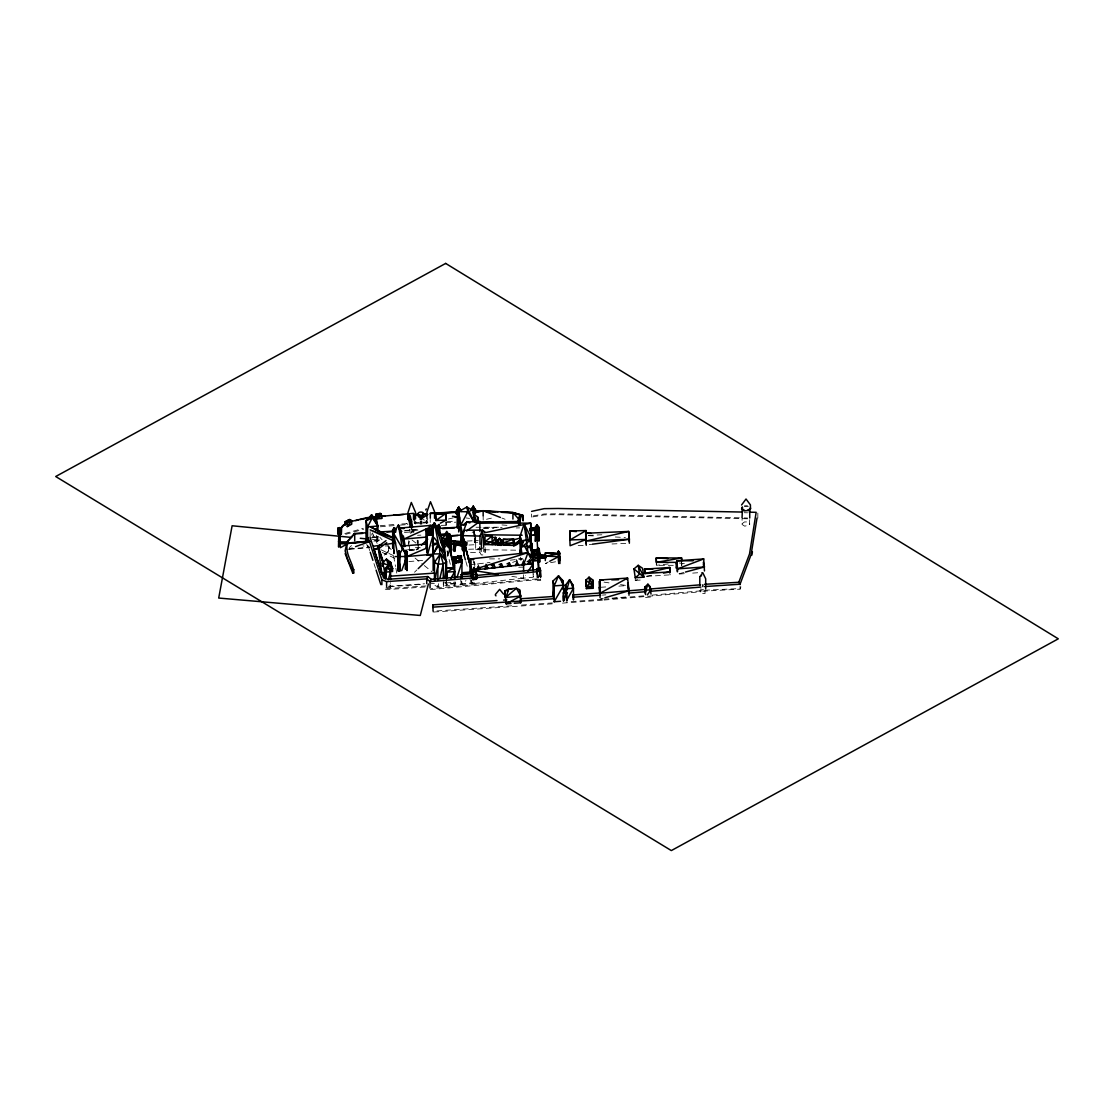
<?xml version="1.0" encoding="UTF-8"?>
<svg xmlns="http://www.w3.org/2000/svg" width="1114" height="1114" viewBox="0 0 1114 1114"><rect width="100%" height="100%" fill="white"/><g stroke="black" fill="none" stroke-linecap="round" stroke-linejoin="round"><path stroke-width="0.75" stroke-dasharray="5 3.75" d="M485.105 547.503L485.022 553.505L483.685 554.925L481.332 554.939L479.981 552.586L469.746 552.321M447.619 551.319L447.563 556.22L447.563 551.096M747.536 518.776L558.086 514.682L544.217 514.877L531.587 517.119L531.601 516.214L544.217 513.972L558.476 513.805L742.467 517.871M447.87 555.385L448.079 552.057M443.943 581.689L443.288 586.66L437.858 586.994L434.446 585.156M421.774 521.004L421.774 524.095L421.607 521.255L420.075 521.282L420.243 524.123L420.855 521.032M438.638 583.694L437.858 586.994L437.858 583.75M409.492 541.209L408.462 545.206L409.492 550.079L409.492 544.175M455.542 582.009L454.484 585.31L461.906 584.669L461.906 581.202M702.92 586.688L702.906 584.39L702.92 591.2L740.058 589.153L741.283 585.922M372.006 538.159L373.482 535.124M749.722 519.625L749.304 525.112L744.667 526.156L742.105 524.485L742.063 517.383M454.804 581.787L454.804 585.184L446.436 585.839L448.942 581.55M742.063 523.705L744.486 521.951L747.132 521.923A3.885 2.242 0 0 1 749.694 523.594L749.722 524.36M469.76 578.389L471.487 583.82L523.594 578.166L525.362 575.52M411.4 532.979L412.486 531.615M412.013 528.858L412.584 531.406L411.553 532.478L410.676 528.649M349.378 547.712L351.509 545.54M416.483 549.982L418.975 547.573M414.464 572.248L416.956 569.853M461.085 581.285L461.085 584.585L465.986 580.575M384.706 553.853L388.591 550.984L392.031 550.748M384.219 555.12L389.19 551.486L389.19 546.445M414.311 520.141L414.311 523.469L418.377 520.767M427.706 519.611L426.3 520.447L425.813 522.396L426.941 523.51L429.851 523.385M548.241 562.013L545.275 563.559L556.93 561.553M345.688 534.316L363.651 529.192M344.825 533.564L363.206 528.328M635.259 577.762L635.259 580.408L638.127 579.322M512.607 562.389L522.132 558.838L516.98 558.838M347.638 549.494L353.96 547.225M603.287 598.26L600.07 599.193L603.468 598.9M683.885 572.457L677.549 574.142L676.407 569.449M475.664 534.636L475.664 549.662L485.69 547.058M448.482 519.013L453.426 517.815M486.526 519.277L493.224 517.732M646.691 576.175L651.732 575.256M380.166 525.724L395.205 524.388M589.292 544.621L592.634 544.175M380.389 526.783L398.659 525.223M744.361 506.034L747.452 505.979M668.219 563.935L656.369 565.313L656.118 562.361M744.486 506.146L747.132 506.104A3.885 2.242 0 0 1 748.316 506.48M469.76 564.77L490.035 562.473M510.296 560.175L522.132 558.838M472.865 584.001L471.347 580.756M511.827 576.37L523.594 578.166L533.3 577.219L533.3 573.821M539.928 579.433L430.06 589.654M537.296 578.862L431.243 588.596M645.521 597.466L651.008 596.979L650.228 593.957M349.225 548.91L369.639 547.141L362.844 545.874M349.336 549.341L369.764 547.573M408.922 561.567L423.654 560.286M385.945 587.816L390.596 587.412L390.596 582.692M643.669 595.851L604.039 599.151M652.303 595.099L700.567 590.88M537.254 580.673L540.736 580.366L540.22 578.347M611.976 598.176L628.992 596.728M474.383 582.747L460.904 583.833L460.904 580.673M461.085 584.585L474.578 583.485M445.865 582.956L454.233 582.288M511.758 605.793L432.928 611.182L432.928 608.021M602.326 599.276L566.135 601.978M602.396 600.181L559.144 603.356M604.136 600.042L700.887 591.771L700.887 588.624M389.287 586.702L423.974 584.209M430.909 583.708L434.376 583.457M602.396 595.099L605.863 594.848M400.302 525.098L408.56 524.527M635.259 580.408L643.864 579.795M388.09 586.284L424.545 583.778M426.216 585.922L387.756 588.554L383.411 586.772M425.047 586.994L386.586 589.612L381.907 587.858M684.274 573.682L677.549 574.142L677.549 571.496M692.685 573.097L702.781 572.401M521.547 605.041L552.293 602.925M552.279 603.83L433.095 612.087L432.928 611.182M404.424 532.436L414.352 531.768M407.515 549.717L417.834 549.035M409.91 550.121L418.544 549.55M646.691 576.37L670.224 574.838L670.224 571.872M374.736 540.387L383.425 539.844M373.803 541.07L380.751 540.638M600.752 587.259L605.696 586.953M618.869 586.117L625.455 585.699M401.806 523.984L408.42 523.58M409.117 550.4L417.346 549.884M405.05 530.431L417.207 529.693M404.257 530.918L418.14 530.083M472.127 532.227L474.578 532.088M455.139 583.444L447.731 583.847L445.363 582.33M468.924 545.038L475.399 544.69L475.399 534.511M414.185 522.717L427.748 522.034L423.236 519.486M414.311 523.469L427.86 522.786L427.748 518.706M467.114 541.07L478.254 540.499M455.765 583.792L447.16 584.237L444.778 582.719M704.619 590.225L738.805 588.61M447.313 521.672L455.849 521.282M445.656 522.661L455.877 522.188M468.66 549.272L485.05 548.645L485.105 552.46M371.603 537.491L378.537 537.185M378.509 536.892L371.728 537.171L371.881 533.717M417.527 535.277L420.925 535.138M588.359 535.361L601.852 534.79M385.291 545.999L388.689 545.86M611.99 543.98L625.887 543.395M441.005 525.39L446.143 525.223L446.143 520.085M578.18 545.498L584.627 545.317M518.748 567.221L524.931 567.096M483.03 527.855L502.108 527.493M483.671 528.468L493.934 528.301M516.158 527.939L519.57 527.883M477.739 542.295L474.327 542.295L474.327 528.941M476.026 527.27L501.62 527.214M489.506 558.894L499.81 558.88M673.288 565.327L656.369 565.313L656.369 562.347M475.664 549.662L518.72 550.219M744.18 512.719L747.591 512.802M744.18 517.926L747.591 518.038M588.359 535.667L596.798 536.085M615.332 537.004L625.441 537.491M501.968 524.945L508.708 525.46M410.704 529.15L417.444 529.735M703.463 589.32L699.801 590.573L701.193 593.678L705.065 593.47L704.925 590.016M415.383 547.322L422.109 547.977M372.396 539.482L381.058 540.318M466.098 517.968L469.509 518.386M679.401 563.016L684.442 563.656M604.053 582.135L612.282 583.374M620.526 584.613L625.455 585.351M501.954 518.052L505.088 519.277M380.988 549.773L394.635 556.151M382.269 552.433L395.916 558.81M407.933 524.513L406.735 523.427M412.027 539.97L415.995 543.145M415.049 558.072L422.958 564.464M424.267 565.536L432.19 571.928M412.584 531.406L413.628 532.297L413.057 529.749M415.049 521.032L415.94 521.923L415.508 524.026L415.508 520.67M473.311 562.612L475.079 564.478L474.341 561.651L474.341 564.756M379.846 537.296L382.116 539.761M387.811 545.93L391.223 549.634M372.382 532.91L377.131 543.381M472.392 559.047L475.079 564.478M522.814 558.824L524.513 563.057M516.269 559.534L517.982 563.768M477.669 563.726L479.368 567.959M368.135 545.763L370.252 552.238M373.956 563.573L375.543 568.432M465.861 561.442L467.699 567.792M669.389 571.914L670.224 574.838M366.798 544.273L367.578 547.253L367.578 543.869M460.695 579.921L461.906 584.669L461.753 581.257M453.677 582.149L454.484 585.31L454.484 581.842M389.914 584.753L390.596 587.412L390.471 584.07M446.979 550.97L450.655 565.592M445.962 581.605L446.589 584.585L443.288 586.66L443.288 581.787M393.59 556.248L395.54 566.497M395.86 568.21L396.835 573.334M411.428 527.674L412.208 531.865M409.604 529.247L410.384 533.439M473.241 531.113L474.049 536.21M474.327 537.909L475.399 544.69L474.968 537.909M479.507 546.779L479.911 549.731M520.586 557.111L520.92 560.523M474.341 561.651L474.926 567.653M681.49 562.361L681.754 565.327L681.754 562.361M417.625 540.833L418.001 545.93M474.536 531.113L474.856 536.21M446.394 581.243L446.589 584.585L446.589 581.327M377.326 536.502L377.716 543.075M532.979 571.51L533.3 577.219L533.244 574.002M448.204 550.608L448.357 553.909M681.615 562.361L681.754 565.327M446.018 522.313L446.143 525.223L446.046 522.076M421.733 521.087L421.774 524.095M757.84 513.067L757.84 518.344M740.058 585.853L740.058 589.153M531.587 514.014L531.587 517.119M523.594 574.768L523.594 578.166M483.685 546.654L483.685 554.925M483.156 515.838L483.184 520.057M481.332 546.654L481.332 554.939M479.981 547.03L479.981 553.533M471.487 580.422L471.487 583.82M447.772 551.931L447.772 555.343M446.436 582.427L446.436 585.839M433.095 607.144L433.095 612.087M430.227 519.486L430.227 522.438M426.941 520.21L426.941 523.51M420.243 521.046L420.243 524.123M418.237 540.457L418.237 543.423M418.237 544.899L418.237 549.327M417.249 540.179L417.249 543.131M408.462 540.763L408.462 543.729M388.591 546.389L388.591 550.984M377.911 536.196L377.911 542.978M376.351 535.305L376.351 540.401M370.14 531.601L370.14 536.656"/><path stroke-width="1.5" d="M523.093 520.781L523.093 515.462L512.927 512.551L483.156 510.713L474.634 511.103M563.308 592.857L563.308 600.725L566.901 592.551L563.308 592.857L566.497 588.874L562.904 589.181L566.274 589.988L566.497 588.874M566.887 600.404L566.901 592.551M535.291 535.193L535.305 530.097L537.853 530.654L538.814 529.178L538.814 538.744M545.303 560.593L545.387 552.878L558.643 553.352L558.601 561.261M398.004 570.215L397.963 552.071L398.909 550.831L399.856 552.822L399.856 571.134M405.204 562.765L405.092 551.527L406.053 550.288L407 552.266L407 570.591M437.858 530.125L437.691 525.808L438.651 524.569L439.598 526.546L439.598 534.873M447.675 546.417L447.563 537.421L449.402 533.745L451.24 537.965L451.24 553.352M457.408 526.783L457.562 514.111L457.367 528.106M559.938 563.517L559.771 556.318L558.546 555.858L558.448 551.903L559.59 554.716L558.504 553.602M341.371 528.161L341.288 534.205L338.085 534.107L338.169 528.064L341.371 528.161L341.288 534.205L341.371 528.161L338.169 528.064L338.085 530.891L341.288 530.988L339.742 527.576L341.288 530.988L338.085 534.107L338.169 531.267M521.046 541.056L514.738 545.456L503.236 545.122L503.305 539.301L513.596 538.884L513.665 545.651L516.924 544.509L521.282 541.084M481.332 546.654L482.515 530.083L464.357 530.278L462.226 533.063L462.226 541.307M530.779 540.36L530.724 523.162L476.667 522.884M432.789 537.352L433.151 554.633L427.33 555.148L433.151 534.831L432.176 529.61L426.37 529.958L426.411 548.046L426.411 528.732L427.344 528.69L426.467 530.543L427.414 530.515L427.344 528.69L426.467 530.543M453.732 548.756L453.899 540.861L451.086 540.958M432.274 528.927C430.352 527.521 431.522 531.712 431.341 528.997L432.162 528.384L432.274 530.194L431.341 530.278L432.162 528.384L431.229 528.454L432.162 529.665L426.759 532.589L426.759 552.391L426.648 531.072L427.581 531.03L427.86 533.397C424.866 533.216 429.489 530.863 426.927 533.453M450.585 552.572L451.24 537.965L449.402 533.745L447.772 538.257L447.772 546.793M385.611 578.626L385.945 572.081L387.937 566.65L390.596 571.691L390.596 579.545M392.922 548.172L394.175 527.674L395.595 528.941L395.595 532.269M539.636 557.989L539.385 555.148L545.595 555.204L545.874 557.613L539.636 557.989L545.874 557.613L539.357 555.58M454.526 551.43L454.721 548.283M448.399 547.071L449.402 533.745L450.362 550.608M453.287 550.219L453.899 540.861L464.26 541.891L456.615 541.961M454.08 551.333L453.899 540.861L450.195 542.936M537.045 573.863L536.725 568.655L540.22 568.363L540.736 577.038M454.15 567.639C456.712 564.241 449.471 556.151 456.754 557.738L456.754 556.805L455.194 556.944L455.431 558.768L455.194 556.944L456.754 557.738M394.078 550.316L393.855 553.602L393.855 530.292L395.595 528.941L394.175 527.674L392.671 529.735L392.671 548.06M395.359 532.227L395.595 528.941M398.52 571.245L399.856 552.822L398.909 550.831L398.144 552.948L399.856 552.822M405.788 569.017L407 552.266L406.053 550.288L405.301 569.059M439.236 531.573L439.598 526.546L438.651 524.569L437.886 530.013M506.689 539.719L503.305 539.301L503.236 545.122L513.721 543.005L513.596 538.884L503.236 543.103L513.721 543.005M538.104 540.053L538.856 530.027L538.856 541.181L538.814 529.178M449.847 545.512L450.362 538.647L451.24 537.965M569.811 532.952L570.103 539.9L586.089 530.556L586.243 539.454L570.103 545.721L569.811 538.772L569.95 530.988L586.089 530.556L586.243 545.275M340.16 532.046L340.257 546.946M497.471 543.089L497.471 540.29L499.462 538.341L501.3 540.234L501.356 542.393L497.526 545.164L497.471 540.29M535.444 541.32L536.377 530.682M681.49 559.395L681.615 557.975L656.243 557.961L656.369 562.347L676.671 562.361M519.152 524.499L519.625 515.949L517.871 521.143L519.152 521.296L520.92 516.088L519.653 524.388M433.68 570.368L434.446 562.375L433.067 553.978L438.874 545.456L434.335 522.717L431.772 526.894M338.865 531.768L338.475 546.877M560.523 601.282L554.173 601.769L563.698 585.17L558.532 575.813L554.173 585.908L553.031 596.839L553.031 580.979L558.532 575.813L562.556 580.227L563.698 585.17L563.698 601.031L563.419 595.823M375.697 530.57L377.911 526.017L371.533 514.821L372.299 517.773L366.033 520.934L367.578 526.908L366.033 541.279L366.033 520.934L371.533 514.821L376.351 520.043L377.911 526.017L377.911 531.1M463.995 555.496L465.095 545.345L453.899 540.861L451.086 541.418M566.232 591.924L569.602 579.67L572.582 584.404L573.459 588.192L573.459 599.959L573.167 594.765M530.194 541.989L530.417 540.053L523.984 540.374L521.018 542.462L521.38 551.75L521.018 542.462M536.753 540.234L537.853 530.654L537.853 540.206M458.23 527.785L459.567 517.439M444.389 578.375C448.218 559.785 444.556 538.647 434.335 522.717L444.681 552.878L444.681 556.137M454.832 551.263L455.793 544.635L454.596 543.535L453.468 550.135M469.76 573.278L470.623 558.922L528.008 552.655L532.979 557.905L533.3 570.424M757.033 518.066L751.073 554.702L740.058 584.209L704.605 586.577M751.88 555.092L752.423 551.75M435.24 580.324C436.256 565.759 446.157 548.937 433.081 536.823M428.277 534.052L427.344 534.135L428.138 533.522L428.277 535.333L427.344 535.402L428.277 534.052L427.205 533.592L427.344 535.402L433.151 534.831L432.121 533.146C431.048 537.115 434.112 530.153 432.246 534.957L433.179 534.901C434.265 531.113 430.143 533.731 432.998 533.996L432.9 532.687M430.227 513.582L457.589 511.869M461.224 541.641L462.602 533.885L461.28 528.064M644.992 593.038L647.888 584.196L650.228 586.688L651.008 594.082M536.224 529.317L537.059 524.986L539.273 528.509L538.034 530.96L534.901 530.278L534.845 527.549L537.059 524.986L539.273 528.509L536.224 531.002L536.224 529.317L534.901 528.593L537.059 524.986L539.273 530.194L538.034 530.96L537.059 524.986L534.901 530.278L538.034 529.275M445.475 535.374L445.962 534.664M454.512 551.179L455.793 544.635L463.159 546.333L465.095 545.345L454.596 543.535L463.159 546.333L463.716 552.447M421.162 519.486L421.774 516.395L420.243 516.423L420.243 519.5M518.511 524.416L519.152 521.296M530.932 549.662L531.935 544.843L530.417 540.053L521.018 547.573M439.793 578.751L443.288 563.893L440.42 553.867L433.067 553.978M529.999 535.333L536.739 534.692L537.589 547.935M428.389 584.001L420.284 615.471L218.706 598.051L232.116 525.766L351.606 537.449M473.227 575.172L474.536 570.215L473.896 567.513L472.155 570.758L473.227 575.172L472.865 579.628L476.43 579.322L476.792 574.866L475.72 570.452L476.792 578.514L472.865 579.628L472.155 576.62L472.155 574.406L476.792 574.866L473.896 567.513M462.923 542.24L462.923 535.639L464.357 530.278M388.271 579.753L390.596 571.691L387.937 566.65L385.263 569.421L385.263 578.862M471.918 510.588L473.227 506.299L475.957 510.616L475.372 511.786L473.52 512.37L473.227 506.299L471.083 509.78L472.935 509.195L473.227 506.299L475.957 510.616M447.104 541.571L441.548 541.989L447.104 538.187L446.728 534.107L441.172 534.525L440.81 535.709M460.834 542.058L460.834 525.07L458.703 511.549L466.919 507.023L467.755 511.799L460.834 525.07L458.703 531.935L458.703 516.645M456.921 512.788L455.974 511.716L458.717 507.093L458.94 513.178L456.921 512.788L458.717 507.093L461.461 511.465M426.523 530.988C427.344 529.428 427.47 531.865 426.606 531.531M457.144 577.038L461.906 562.152L461.725 560.356L460.179 560.495L460.416 562.319L461.962 562.18L461.377 559.047L459.831 559.172L460.054 560.996L461.614 559.938L459.831 559.172L461.614 560.871L461.377 559.047M627.112 579.628L627.614 578.069L599.764 580.018L599.527 592.439M538.243 577.72L540.736 570.368L537.254 570.674L537.254 577.331M558.49 553.811L545.359 556.151L545.387 552.878L558.49 553.811L550.177 553.547M463.132 532.395L466.85 521.993L479.814 521.436L479.897 531.475M431.466 530.668C432.302 529.094 432.399 531.517 431.55 531.211L431.466 529.888L432.497 530.375L431.55 530.431M520.238 553.7L519.89 536.683L524.151 523.97L528.008 552.655L523.594 564.561L523.594 571.371M401.667 570.688L406.958 556.485L405.621 551.514M480.259 522.132L519.57 521.463L519.444 524.471M518.818 541.293L516.924 543.27L513.665 544.412L518.595 541.223L519.096 541.794L518.595 541.223M740.058 584.209L738.805 582.274L749.513 554.02L756.155 512.315L749.262 512.175M455.306 561.999L457.534 556.151L459.664 558.337L460.472 561.567L457.534 556.151L454.498 558.782M431.94 532.367L434.822 525.056L398.909 528.133L404.006 539.037L404.006 545.595M428.11 529.693L428.946 529.094L428.013 529.164L428.11 530.459L429.043 530.403L428.11 529.693L428.946 529.094L429.043 530.403L428.946 529.094M523.984 540.374L521.38 546.626L530.598 546.139L531.935 544.843L530.417 540.053L530.598 549.55M479.981 544.328L479.981 536.071L482.515 530.083L485.05 532.13M703.324 562.292L704.466 566.984L677.549 568.836L676.031 567.889L676.797 560.788L703.714 558.936L704.466 570.967M431.619 531.601C433.555 529.261 430.603 533.369 432.65 531.294L431.619 530.821L431.912 533.174L432.831 533.105L432.538 530.765L432.831 533.105M429.809 529.596L430.756 530.292L430.645 528.983L429.712 529.818L430.756 530.292L430.645 528.983L429.809 530.348L430.756 529.526L429.712 529.053L430.645 529.749L430.645 528.983M531.336 528.523L535.263 528.064L530.167 528.579L530.167 529.568L535.402 528.941L530.111 530.891L530.167 528.579L535.374 527.952L530.167 529.568L530.111 530.891L535.347 530.25L535.207 529.387L535.305 541.251M418.196 568.641L433.165 554.215L438.429 543.131L433.457 543.521M493.767 564.603L492.137 568.043L495.312 567.667L493.767 564.603L491.274 565.508M497.526 542.365L499.462 538.341L501.356 542.393L497.526 542.365L497.526 545.164L501.356 545.359L501.3 540.234L501.356 545.359L501.3 543.2M501.467 563.795L499.824 567.179L503.041 566.887L501.467 563.795L499.128 564.631M509.377 562.946L507.733 566.344L510.95 566.037L509.377 562.946L507.037 563.795M531.141 563.865L529.568 560.774L527.925 564.171L531.141 563.865L529.428 559.632M466.682 542.81L465.151 545.86L463.132 544.871L463.995 541.112L463.257 538.271L465.151 545.86L466.682 544.927L466.682 542.81L463.995 541.112L466.682 542.81L463.132 544.871M428.862 534.72L429.781 533.885L429.907 535.18L428.862 534.72L429.781 533.885L429.907 535.18L429.781 533.885M472.587 575.841L431.243 579.336L427.887 576.551L426.718 578.876L426.718 583.666M431.243 579.336L430.06 581.647L430.06 588.053M473.52 514.208L475.163 511.646L475.163 513.679L475.692 510.616L475.692 512.649L473.52 514.208L473.52 512.162L475.692 510.616L474.801 509.669M367.578 526.908L372.299 517.773L377.911 526.017L367.578 526.908L367.578 542.17M425.729 509.934L426.3 508.917M573.459 588.192L566.58 600.502L565.703 584.947L569.602 579.67L573.459 588.192L566.58 588.735M456.865 512.691L456.28 513.721L458.898 515.016L458.898 512.969L456.28 511.674L456.865 510.644L456.28 513.721L457.13 512.635L457.13 514.682L458.898 512.969M741.562 505.004L746.018 499.016L750.418 504.879L750.46 508.833M742.063 507.204L741.604 508.973A4.484 2.59 0 0 0 744.57 510.908L748.998 510.393A4.484 2.59 0 0 0 750.418 507.928M749.304 509.293L749.722 508.555L749.722 518.038M470.498 510.95L473.227 506.299L475.372 511.786M450.627 578.695L454.804 571.566L454.512 567.486L446.143 568.154L446.436 579.029M742.063 517.383L742.509 507.162M455.974 511.716L458.717 507.093L460.5 510.379M430.728 534.344L431.661 535.026L431.522 533.717L430.589 534.567L431.661 535.026L431.522 533.717L430.728 535.11L431.661 534.26L430.589 533.801L431.522 534.483L431.522 533.717M390.749 571.398L392.574 568.446L390.596 562.25L386.474 559.103L382.339 562.96L382.339 566.107M445.558 533.3L446.784 531.336L448.093 533.467M340.383 529.247L342.722 525.599L345.688 523.747M528.008 571.552L533.3 563.614L524.318 545.4M339.854 529.094L344.825 524.513M492.082 542.518L492.068 536.071L485.022 536.154L484.98 544.551L495.897 544.802L495.897 542.56L492.082 542.518L495.646 537.338L492.04 537.449M434.446 580.283L434.446 562.375L440.42 553.867L446.589 561.804L446.589 578.082M700.121 576.425L702.767 572.68L705.691 578.82L705.691 589.041M647.345 594.89L651.008 589.724L647.888 584.196L644.728 587.175L644.728 590.086M347.276 526.602L351.732 520.795L349.559 519.444L345.075 521.825L345.075 525.237L349.699 519.639L345.075 521.825L347.276 523.176L347.276 526.602L351.732 524.221L351.732 520.795L349.699 519.639L347.011 521.073L347.276 523.176L351.732 520.795M429.224 526.462L430.185 525.209L430.923 526.323M409.339 520.809L410.384 519.597L411.428 520.628L412.472 527.201L411.428 526.309L410.384 527.382L408.211 516.13L409.256 515.128L410.3 515.949L411.428 521.603L410.384 520.795L409.256 515.128M410.384 526.407L411.428 525.181L410.384 519.597M354.712 540.805L354.712 533.453L347.164 541.557L345.145 550.873L347.471 558.963L352.748 570.73L352.748 573.083L353.96 572.986C353.277 562.124 343.196 552.293 348.32 540.791L354.712 533.453L366.854 532.729M442.843 544.565L447.062 539.844M338.085 530.891L339.784 529.011L338.169 528.064L341.371 531.364M383.926 563.642L378.231 546.417L379.261 545.303L379.261 548.659M444.194 547.893L448.984 542.866L443.386 545.387M432.594 527.34L434.822 525.056L404.006 539.037L426.927 537.032M421.468 545.164L427.706 539.148M352.748 570.73L353.96 569.574M458.69 557.571L457.144 556.777L457.367 557.668L458.69 556.638L460.82 556.889L461.154 555.663L458.439 556.039L458.926 558.462L458.69 556.638L457.144 556.777L457.144 557.71M384.33 578.584L384.33 569.157L388.452 565.299L386.474 559.103L392.574 568.446L392.574 571.593M431.912 533.174C434.195 531.643 430.839 531.239 431.954 533.522L432.998 533.996M586.368 586.479L593.289 586.187L585.769 580.171L586.368 586.479L589.64 583.485L589.055 577.177L585.769 580.171L586.368 588.582L593.289 588.289L592.704 579.879L589.055 577.177L593.289 586.187L586.368 588.582M432.065 534.066L432.998 533.23L431.8 531.851L432.733 532.576L431.8 532.631L432.831 532.325M429.043 529.637L428.11 530.459L428.013 529.164L428.946 529.86M426.732 532.395L427.679 531.573L426.648 531.072C429.141 532.771 425.464 532.743 426.523 530.222L427.539 530.724L426.606 530.751M456.963 560.648L454.484 562.793L461.906 562.152M441.548 538.591L446.728 534.107L447.104 538.187L441.548 538.591L441.172 534.525L446.366 535.291M635.259 577.762L639.533 574.142L638.238 565.313L633.95 568.92L635.259 577.762L643.864 577.149L642.569 568.307L638.238 565.313L643.864 577.149L633.95 568.92M470.888 576.579L473.339 574.587M492.068 536.071L484.98 541.752L492.109 541.78L492.109 544.579L495.897 542.56L495.646 537.338L495.897 544.802L495.438 540.123L495.897 542.56M378.857 548.589L386.739 542.685M338.475 541.669L340.257 540.276M453.732 560.231L453.468 558.003L454.791 556.972L455.027 558.796L454.791 556.972L453.245 557.111L453.259 568.432M458.383 561.567L459.706 560.537L459.929 562.361L459.706 560.537L458.146 560.662L458.383 562.486L459.929 561.428L454.247 561.929L454.247 560.996L455.807 560.871L456.434 562.667L457.993 561.595L457.757 560.704L456.197 560.829L456.197 561.762L457.757 560.704L457.993 562.528L457.993 561.595M463.313 524.764L466.85 521.993L469.871 522.939M455.807 560.871L454.247 561.929L454.484 562.835L456.044 561.762L456.044 562.695L455.807 560.871L456.044 562.695M537.254 570.674L540.22 568.363L540.596 576.941M447.563 545.971L447.563 537.421L449.402 533.745L449.875 536.642M433.165 570.619L433.054 533.077L432.246 533.676L433.179 533.62M378.231 546.417L386.001 540.666M466.571 531.016L479.814 521.436M460.416 562.319L461.725 560.356L460.416 561.386L461.962 561.247L461.906 577.734M455.027 557.877L453.468 558.936L453.245 558.044L454.791 557.905L453.245 557.111L453.468 558.003M453.83 559.688L455.598 561.386L454.052 561.526L453.83 559.688L455.389 559.562L455.598 560.467L454.052 561.526L453.509 558.406L455.069 558.281L455.292 560.105L455.069 558.281L455.069 559.214M421.078 518.971L427.86 514.473L422.777 514.724M376.365 519.027L381.698 515.504L380.083 513.429L375.794 514.278L375.794 517.202L377.159 513.763L381.113 513.693L381.698 518.442L376.365 519.027L375.794 514.278L381.113 513.693M446.811 537.059L448.761 536.892L446.811 537.059L446.811 540.805L447.675 540.387L446.811 537.059L448.636 538.758M434.446 562.375L437.858 564.227L443.288 563.893L446.589 561.804L438.874 545.456L444.681 552.878M443.344 544.955L448.845 541.557L441.854 544.704M527.966 547.74L530.598 546.139M427.33 535.347L432.678 532.158L431.619 530.821M454.512 567.486L446.436 572.22L454.804 571.566L454.804 578.375M340.466 547.67L347.554 543.813L339.06 543.729L339.018 541.85L347.512 541.933L339.06 543.729M508.235 590.573L504.99 590.81L506.132 603.83L520.711 596.032L519.57 589.752L516.45 588.22L508.764 589L504.99 590.81L504.99 597.55L520.711 596.032L520.711 602.771L514.236 603.245M440.267 523.218L446.143 520.085L446.032 513.345L435.56 513.763L435.866 520.503L446.143 520.085L446.032 513.345L435.866 520.503L435.56 513.763L444.096 514.139M549.731 561.247L558.657 556.624L545.359 556.151M386.154 572.123L381.893 574.044L386.154 571.719L381.893 574.044L379.804 567.653M427.414 547.809L406.986 556.499L395.108 556.568M432.135 545.804L438.429 543.131M446.714 539.26L441.074 541.627L446.603 539.622M442.355 541.474L446.589 539.705M532.826 559.688L539.12 557.07L531.239 557.39M383.508 563.795L378.203 547.949L374.026 550.079M532.52 552.502L537.254 550.553M484.98 544.551L492.109 541.78M703.714 558.936L677.549 568.836L677.549 571.496M355.533 546.654L369.764 541.557L347.638 543.465L369.639 541.112L347.512 543.033M527.228 561.609L529.568 560.774M747.313 510.309L748.455 509.892M700.748 575.994L701.569 575.715M531.239 556.944L539.12 554.382L539.065 553.073L531.197 553.393M350.994 521.533L366.924 517.676L413.517 513.345L413.517 519.542M471.375 509.878L473.018 509.363M378.203 547.949L374.026 549.662L381.893 573.626L378.203 547.949L382.979 562.459M528.008 552.655L471.487 570.215L471.487 577.024M355.728 520.656L358.248 519.918M604.888 597.786L628.992 590.754L627.614 578.069L600.07 593.219L600.07 597.703M685.458 572.039L704.466 566.984M512.412 540.123L520.767 537.965M455.083 517.425L458.383 516.631M474.898 512.691L483.156 510.713L500.381 517.439M472.155 570.758L474.536 570.215L476.792 574.866L473.227 578.82L472.155 576.62M461.085 577.971L461.085 574.671L471.055 572.443M359.892 519.584L369.918 517.759M484.005 532.896L530.724 523.162L530.724 540.415M663.498 573.097L670.224 571.872L669.793 567.486L644.574 569.143L645.006 573.529L670.224 571.872L669.793 567.486L645.006 573.529L644.574 569.143L652.846 569.073M531.239 554.48L539.065 553.073M373.552 546.25L382.088 544.969M385.5 544.454L395.735 542.922M455.194 557.863L456.754 556.805L456.977 557.71M592.634 544.175L629.354 539.232L628.672 531.448L585.686 533.258L585.95 543.743M453.509 559.339L455.292 559.186L453.509 558.406M459.525 558.81L461.293 558.657L461.071 557.766L459.525 557.891L459.525 558.81L461.071 558.699L461.293 559.59L459.748 559.715L461.293 558.657L459.525 557.891L459.831 560.105L461.377 559.98M453.83 560.621L455.598 560.467M459.831 560.105L461.614 559.938M373.329 517.314L376.755 516.882M381.879 516.228L385.291 515.796M529.972 529.999L532.589 529.693M450.362 543.952L454.568 543.479L450.362 544.064M381.698 515.504L376.365 516.102L380.083 513.429L381.698 515.504L381.698 518.442M414.311 520.141L414.311 515.155L417.666 514.807M422.707 514.264L426.077 513.902L422.666 513.972M533.3 563.614L471.487 570.215L469.76 564.77M472.865 577.971L430.06 581.647L426.718 578.876L386.586 581.605L381.907 579.865L368.135 537.63M476.305 577.637L538.201 571.607M464.023 543.145L466 549.132M467.379 552.92L465.401 548.213L467.379 553.895M468.771 558.003L466.78 553.296L468.771 558.657M469.537 563.155L468.159 558.393L470.136 563.099M475.998 575.506L537.296 569.602M644.728 587.175L645.521 590.211L651.008 589.724M433.165 554.215L406.986 556.499L393.59 533.286L398.422 524.986L400.594 528.816M386.196 572.485L385.263 569.421L385.945 572.081L390.596 571.691M453.259 558.044L456.239 557.794M389.273 568.725L392.574 568.446L388.452 565.299L382.339 562.96L384.33 569.157M628.157 590.852L645.396 589.403M650.576 588.972L700.567 584.794M628.38 593.135L645.647 591.687M650.827 591.256L700.887 587.064M447.772 538.257L450.362 538.647M462.589 572.652L471.013 571.969M461.085 574.671L472.879 573.724M437.886 526.671L439.598 526.546M427.205 534.873L428.277 535.333L428.138 533.522M406.986 569.63L406.958 556.485L401.959 546.027L426.815 544.05M554.034 596.422L521.547 598.719M553.992 598.719L433.095 607.144L432.928 604.86L497.011 600.585M405.092 551.527L406.791 551.402L406.819 554.856M405.301 552.405L407 552.266M553.031 580.979L554.173 585.908L563.698 585.17M503.598 600.098L506.856 599.847M437.691 525.808L439.403 525.669M431.229 529.735L432.274 530.194M426.759 532.589L432.678 532.158L431.717 532.144M432.121 534.428L433.054 534.358M434.752 573.083L391.084 576.133M573.056 594.946L600.599 592.94M572.888 597.229L600.655 595.224M506.132 603.83L510.992 603.482M393.548 515.211L403.463 514.529M427.887 576.551L387.756 579.294L383.411 577.512L370.029 537.24M440.197 535.319L445.349 534.971M439.264 534.748L446.171 534.288L453.913 565.146M503.236 543.103L503.389 541.07M426.927 532.687L427.86 533.397L427.762 532.074M426.815 532.91L427.957 532.979L427.135 534.344L427.01 533.035L428.068 533.509L427.135 534.344L427.01 533.035L427.957 533.745M432.065 533.286L432.998 533.23M447.132 535.959L461.739 535.054L461.739 541.32M446.589 536.238L457.951 535.528M380.751 531.893L392.894 531.155M439.765 528.328L458.871 527.187M353.904 533.954L362.593 533.425M386.892 531.963L392.1 531.643M442.439 528.621L454.596 527.883M704.619 584.293L738.805 582.274M460.834 525.07L465.694 524.819M427.679 531.573L426.648 531.851L427.581 531.81L427.47 530.18L427.539 531.503M414.185 514.403L417.583 514.236M414.311 515.155L419.393 514.905M443.901 512.969L455.849 512.426M427.344 528.69L427.414 530.515L426.411 529.999L427.33 533.202M629.354 543.242L629.354 539.232L585.95 541.07L628.672 531.448L629.271 541.641M531.239 554.688L539.12 554.382M532.771 560.439L539.065 560.189M532.826 560.871L539.12 560.621L539.218 548.742L538.243 547.754L537.366 548.798L537.366 553.978M455.891 512.175L430.31 513.108L430.31 518.233M532.52 550.121L537.254 549.954M532.478 550.539L537.213 550.372L532.506 550.26M532.52 553.686L537.254 553.519M427.414 529.234L426.411 528.732L427.344 529.972M450.362 543.604L454.568 543.479L453.899 540.847L455.097 541.975M586.243 539.454L570.103 539.9L569.95 530.988L576.342 531.601M479.563 522.591L493.432 522.327M514.25 521.909L517.718 521.839M533.063 535.277L536.113 535.221M603.175 579.962L599.764 580.018L600.07 593.219L628.992 590.754L628.992 595.224M611.725 579.851L618.562 579.753M474.049 558.922L470.623 558.922L471.487 570.215L498.376 574.323M693.145 560.76L676.797 560.788L677.549 568.836L676.031 562.584M585.686 533.258L590.852 533.314M539.663 557.543L545.874 557.613M484.27 534.748L522.174 535.249M742.356 512.05L558.086 508.471L544.217 508.652L531.601 511.382M462.923 535.639L479.981 536.071M458.703 511.549L467.755 511.799L473.701 521.533M451.086 541.181L453.899 541.307M498.055 511.869L484.827 511.27L494.894 511.925M501.356 512.022L512.927 512.551L519.709 520.182M668.024 558.629L656.243 557.961L656.369 562.347L681.615 557.975L681.712 560.899M501.592 512.343L511.646 512.955M446.143 568.154L454.233 568.669M446.296 535.973L448.009 535.542L447.271 534.553M511.841 589.209L508.764 589L506.132 597.09L516.45 588.22L520.711 596.032M539.385 555.148L544.022 555.524M403.964 528.565L398.909 528.133L401.806 531.448M401.959 546.027L405.315 546.347M360.268 538.285L367.202 538.967M452.437 516.297L455.849 516.715M441.228 542.95L444.611 543.535M512.927 519.082L512.927 512.551L523.093 515.462L523.093 520.586M513.317 513.067L523.107 515.935M744.667 510.351L742.592 509.39L742.063 507.9M392.044 537.742L370.14 529.902L394.412 541.251M464.691 544.064L466.682 544.927M393.855 530.292L392.671 529.735L392.936 533.119M392.239 537.143L371.018 527.228L387.324 535.444M463.132 542.755L465.151 543.743M455.807 561.79L454.247 560.996L454.484 578.389M459.525 557.891L461.071 558.699M537.881 526.755L539.218 527.465L539.273 530.194L539.218 527.465M431.466 529.888L432.413 530.612M426.523 530.222L427.47 530.96M558.546 555.218L559.813 557.306M558.587 556.22L559.813 557.947M558.587 556.861L559.91 559.813M411.428 525.181L412.472 526.226M558.379 551.152L559.548 553.644L558.379 551.152L559.507 552.641L558.406 551.541L558.462 553.797L558.406 551.541M558.49 552.976L559.59 554.076M558.532 554.605L559.771 556.318M474.801 511.702L475.692 512.649M503.584 594.166L499.643 589.376L495.563 594.263A2.757 1.601 0 0 0 495.981 595.851M428.138 534.79L427.205 533.592L427.33 555.148M522.842 542.49L519.89 536.683L521.617 553.728M473.993 521.436L466.919 507.023L473.241 510.727L475.135 522.619M352.748 573.083L345.145 553.602M485.955 564.297L487.807 568.474L484.632 568.878L486.261 565.425L487.807 568.474L486.874 565.954M458.717 507.093L460.291 511.242M476.722 522.02L473.826 514.069L477.627 516.966L478.226 521.853M378.203 548.367L382.979 562.626M374.555 551.653L381.893 573.626M370.252 552.238L372.898 560.328M376.086 570.048L380.849 584.627M463.494 540.123L463.995 542.978M465.081 544.662L466 547.837M465.401 559.841L464.023 555.092L464.023 544.426M469.537 563.475L470.442 566.789M453.927 567.43L448.719 546.152M404.271 546.542L398.422 524.986L402.419 548.91L398.13 557.195L393.91 534.985M469.384 562.598L464.998 545.345M519.89 550.302L520.642 553.143M528.356 540.123L524.151 523.97L530.431 536.21L532.979 557.905L530.041 546.584M456.197 560.829L456.434 562.667M461.502 560.565L460.695 557.404L460.848 560.815M531.016 545.178L531.935 549.968L531.935 544.843M476.082 575.562L476.792 578.514L473.227 578.82L472.155 574.406M455.389 560.495L455.598 561.386L455.389 559.562M482.459 532.854L483.685 538.368L483.685 546.654M403.379 536.057L405.176 546.278M627.642 582.803L628.714 589.167M599.109 587.37L600.07 593.219L599.109 581.397M475.149 522.188L473.826 514.069L473.84 517.007M464.566 541.641L463.981 538.911M513.721 545.568L513.47 540.555L513.665 545.651M559.59 558.574L559.785 560.648M458.69 556.638L458.926 558.462M703.38 564.032L703.811 567.332M457.589 514.389L458.703 522.912M454.791 556.972L455.027 558.796M461.071 557.766L461.293 559.59M439.459 530.306L440.03 535.347M627.669 584.753L628.24 589.891M390.958 565.661L390.596 562.25L390.596 565.397M628.811 533.648L629.354 539.232M462.616 546.041L462.895 549.16M519.57 589.752L520.711 602.771M535.263 529.247L535.695 534.442M650.479 590.128L650.228 586.688L650.228 589.598M531.406 549.662L530.431 536.21L530.431 539.622M398.199 555.385L397.963 552.071L398.144 571.273M593.052 584.92L592.704 579.879L592.704 581.981M427.581 531.03L427.679 532.339M538.02 554.549L538.995 569.449M538.02 563.489L538.354 568.558M473.353 512.426L473.575 515.824M450.655 549.508L450.85 552.725M376.546 523.343L376.351 520.043L376.351 523.441M572.777 587.858L572.582 584.404L572.582 587.76M562.751 583.694L562.556 580.227L562.556 583.402M477.878 522.09L477.627 516.966L477.627 521.77M447.563 537.421L447.967 545.665M558.462 557.599L558.727 563.531L558.685 558.727M390.039 572.373L389.914 569.017L389.914 572.164M445.851 515.796L445.948 518.929M432.176 529.61L432.26 533.049L432.162 528.384M530.64 527.131L530.779 535.361M533.063 562.737L533.188 570.786M531.935 549.968L531.838 543.256L531.838 548.38M559.479 552.252L559.548 553.644M451.212 553.491L451.031 537.143L451.031 552.516M558.393 551.778L558.42 554.995M406.902 563.489L406.958 570.41M399.759 564.032L399.815 570.953M559.493 552.878L559.52 556.596M463.159 546.333L463.173 550.803M699.801 576.941L699.801 585.463M645.521 590.211L645.521 594.57M565.703 584.947L565.703 591.673M554.173 585.908L554.173 601.769M540.22 568.363L540.22 575.019M539.928 571.426L539.928 576.23M538.828 555.83L538.828 549.898L538.786 555.385M536.266 530.222L536.377 540.248M530.153 534.734L530.153 539.844M519.57 521.463L519.57 524.68M514.738 544.217L514.849 545.595M483.156 510.713L483.156 515.838M472.865 576.384L472.865 573.334L472.252 579.489M466.78 552.99L466.78 553.95M465.401 547.893L465.401 549.188M462.923 547.183L462.923 550.497M462.602 533.885L462.602 542.17M462.602 545.484L462.602 550.455M462.226 544.607L462.226 549.564M461.419 556.318L461.419 561.08M461.154 555.663L461.154 560.426M460.82 556.889L460.82 561.651M448.928 538.758L448.928 547.294M447.16 571.997L447.16 578.124M443.288 563.893L443.288 578.528M437.858 564.227L437.858 580.491M434.544 518.261L434.544 511.674L430.477 501.732L426.941 511.98L426.941 518.567M432.928 604.86L432.928 608.021M421.774 516.395L421.774 519.472M415.508 518.999L415.508 512.287L411.317 502.456L407.933 512.774L407.933 519.486M411.428 520.628L411.428 521.603M408.211 516.13L408.211 519.166M406.791 551.402L406.791 554.73M386.586 581.605L386.586 586.41M385.945 572.081L385.945 578.375M381.907 579.865L381.907 584.655M339.018 541.85L339.06 546.863M423.571 515.615A2.757 1.587 0 0 1 421.426 517.495A2.757 1.587 0 0 1 418.168 516.255M539.663 553.533L537.784 562.222L537.366 548.798L539.663 553.533L539.663 562.166L539.218 548.742L539.663 553.533L537.784 553.588L538.243 547.754L539.663 553.533M478.379 566.274L476.736 569.672L479.939 569.365L478.379 566.274M516.98 562.083L515.336 565.48L518.539 565.174L516.98 562.083M523.51 561.372L521.867 564.77L525.084 564.464L523.51 561.372M445.67 263.419L55.7 476.514L671.338 850.581L1058.3 638.823L445.67 263.419M483.184 511.187L474.634 511.577L483.184 511.187M428.068 534.288L427.957 532.979L428.068 534.288M432.497 531.155L432.413 529.846L432.497 531.155M418.808 514.696A2.757 1.587 0 0 0 423.487 514.139A2.757 1.587 0 0 0 420.326 512.078A2.757 1.587 0 0 0 418.808 514.696"/></g></svg>
